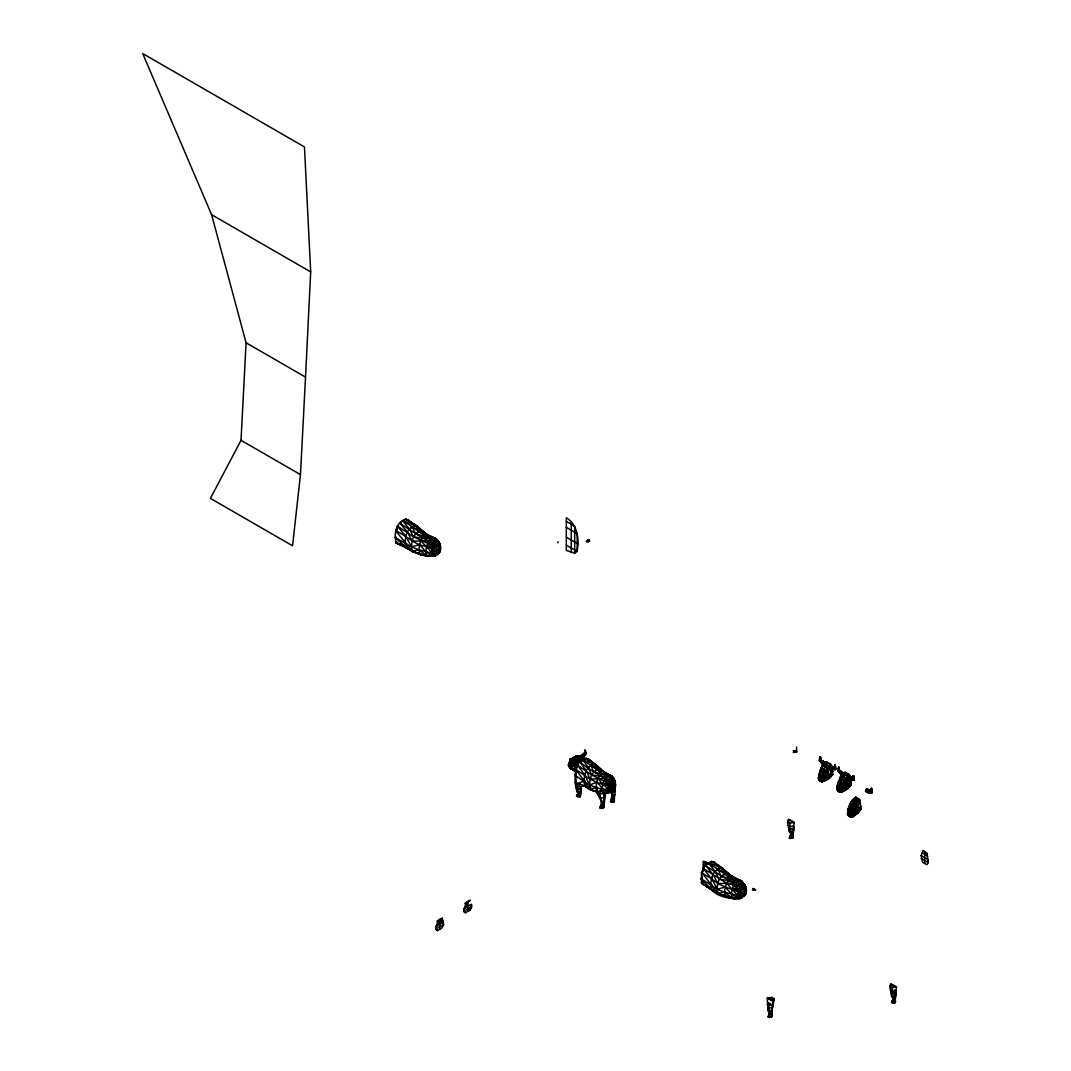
<?xml version="1.0" encoding="UTF-8"?>
<svg xmlns="http://www.w3.org/2000/svg" width="1071" height="1071" viewBox="0 0 1071 1071"><rect width="100%" height="100%" fill="white"/><g stroke="black" fill="none" stroke-linecap="round" stroke-linejoin="round"><path stroke-width="1.5" d="M861.097 809.207L852.904 816.771L849.879 816.129L847.522 814.174C847.804 807.962 850.12 800.358 855.903 797.132L859.799 799.97L861.097 809.207L857.751 813.317L852.904 816.771L850.883 817.026L847.924 815.192C847.884 808.592 850.494 801.228 855.903 797.132M826.571 761.709C820.48 765.698 819.288 773.195 818.967 779.902L822.019 781.884L825.888 780.371L829.262 778.389L832.85 774.427L831.324 765.042L826.571 761.709C820.855 765.082 819.435 772.793 818.498 778.845L821.27 781.027L828.512 771.066L831.002 769.192L835.34 769.554L834.885 765.23L834.389 769.018L835.755 769.313L834.885 765.23L834.456 767.894L835.554 769.433L833.64 769.634M848.888 779.099L854.056 779.875L847.777 778.376L848.513 776.569L852.757 778.456L853.4 775.672L854.27 779.755L852.904 779.46L853.4 775.672L853.855 779.996L848.513 779.327M579.197 757.05L584.311 753.395L584.94 750.369L585.435 751.159C586.265 753.475 584.699 757.358 582.129 757.184M796.583 747.089L796.503 751.976L793.263 752.471L794.843 751.039L796.878 751.762M569.772 762.927L570.441 758.75L571.071 761.508L569.986 763.047L570.441 758.75L570.856 761.401L569.772 762.927L573.239 763.034L576.024 761.427L574.538 759.205L569.705 761.802L569.571 762.806L571.432 762.994L571.432 761.012L573.239 761.883L576.024 761.427L575.301 759.634L569.705 761.802L569.879 759.888L570.696 759.928L570.923 762.512L576.024 761.427M825.995 761.976L825.5 763.114L822.823 761.548L820.734 759.968L820.306 756.822L819.583 757.733L819.65 760.249L822.501 764.025L819.435 760.37L820.306 756.822L820.948 759.848L823.545 762.057L820.801 759.754L820.306 756.822L819.569 760.464L822.501 764.025L823.867 764.801L825.353 762.565L826.089 763.516M872.209 792.473L871.192 790.974L871.379 788.417C874.418 792.5 869.572 794.441 866.265 791.938L865.529 790.987L867.015 788.751L872.102 791.496L872.209 792.473L870.013 792.982L870.415 790.773M573.52 757.625L576.934 755.671L579.357 756.006L579.853 756.956L582.437 755.082L582.945 757.425L583.548 756.327L582.718 755.202L584.726 753.623L584.94 750.369L585.81 753.904L581.526 755.684L584.445 753.288L584.94 750.369L585.596 753.783M569.33 763.181L569.33 762.244L568.942 765.979L571.392 768.817L569.812 768.001L571.392 768.817L568.473 765.457L569.959 761.883L568.661 765.752L569.812 768.001L574.083 770.718L576.104 770.919L574.417 769.018L569.638 767.559L569.638 765.109L573.213 757.826L576.934 755.671L581.232 756.394L581.406 758L579.92 756.099M850.856 779.541L851.351 784.869L844.698 790.358L840.521 792.326L837.013 789.287L837.254 785.592L842.462 774.052L845.26 772.258L849.825 775.484L850.602 778.322L848.888 776.355L848.741 780.13L849.517 786.877L844.403 790.813L840.521 792.326L838.071 791.322L837.388 788.082L840.374 779.996L839.597 778.363L841.016 775.672L845.26 772.258M834.389 769.018L835.621 768.309L830.761 765.698L829.998 766.126L829.262 767.934L832.93 769.058L834.389 769.018L834.63 766.421L835.447 766.381L835.755 769.313L834.67 767.773L834.885 765.23L835.554 769.433M847.777 778.376L849.263 776.14L853.185 778.215L853.4 775.672C855.729 777.988 851.86 776.89 853.962 776.823L852.904 779.46M615.597 784.548L614.058 801.992L610.55 801.67L611.983 795.485L610.497 790.465M834.456 767.894L830.373 765.912L831.002 776.435L829.262 778.389M846.09 789.876L847.763 787.988L847.763 785.137L843.854 780.317L840.307 778.269L837.254 785.592L837.013 789.287L838.071 790.532L842.582 791.482L838.071 791.322L837.013 789.287L837.91 790.398M603.883 793.29C614.526 794.762 619.266 782.901 611.929 776.02L604.941 772.753C596.453 775.136 595.248 785.418 596.935 792.781L599.144 794.053L605.53 793.343L611.943 791.054L611.943 781.04L604.941 772.753L596.145 764.774L588.421 758.937L581.178 757.585L576.974 760.624L576.118 766.234L575.408 775.605L577.938 792.045L580.362 791.723L581.352 787.533L580.187 796.73L579.183 796.141L577.751 796.958L578.822 794.093L576.8 791.389L577.336 789.97L578.514 793.009L576.519 796.248L580.187 796.73L578.233 793.745C572.543 782.955 576.359 770.143 576.894 758.549L574.846 766.234L574.846 769.259L576.104 770.919M305.53 377.112L310.697 271.9L304.459 146.941L142.711 53.55L211.603 214.682L246.076 342.787L241.015 440.301L210.438 498.39L292.557 545.795L300.469 474.627L305.53 377.112L246.076 342.787M600.403 806.423L601.353 806.972L599.88 807.829L601.514 804.254L599.88 807.829L601.005 808.471L602.13 802.112L596.266 787.573L589.679 785.056L575.408 775.605L577.671 759.607L576.894 758.549M601.005 808.471L603.388 808.15C604.66 798.926 604.968 788.577 596.708 782.218L590.175 779.233L575.957 769.607L577.175 762.873L576.211 759.567M614.62 800.613L611.661 802.313L612.786 795.954L611.822 792.205L610.47 791.415M613.148 801.456L614.058 801.992L614.486 787.252L615.263 787.506L608.623 791.349L602.678 792.754C601.407 786.248 602.933 777.519 610.269 775.511L611.929 776.02L615.062 781.723L615.062 788.055L605.53 793.343L604.057 797.962L599.8 797.574L596.935 792.781L596.266 787.573L597.042 787.118M603.95 806.771L602.478 807.614L603.388 808.15L603.95 806.771L605.53 793.343L611.943 791.054M571.914 761.294L571.914 763.262L569.986 763.047L571.914 761.294L573.239 763.034L572.624 760.383L570.522 762.284L571.914 762.284L574.538 759.205M792.192 836.29L792.339 833.72L792.741 838.245L789.354 837.937L791.054 833.881L789.354 837.937M841.458 772.847L841.605 771.789L839.45 770.29L838.821 767.264L837.95 770.812L839.825 773.235L842.368 775.243L843.854 773.008L844.591 773.958L839.316 770.196L838.821 767.264L838.084 770.906C847.456 781.174 833.693 765.698 839.825 772.245L838.486 770.665L843.105 773.449L843.105 774.828M834.791 766.769L834.885 765.23L835.5 766.796L834.791 766.769L835.447 766.381M853.292 777.211L853.4 775.672L854.056 779.875M575.823 773.918L576.252 763.476L575.555 762.284L576.974 760.624M849.29 814.683L847.924 815.192L850.883 817.026L852.195 815.138C851.311 808.886 853.962 802.607 859.143 798.993M871.995 792.594L870.977 791.094L871.379 788.417L871.794 792.714L870.87 792.205L871.379 788.417L871.995 792.594L869.023 792.634L869.023 790.344L866.64 788.966L866.64 791.723M421.519 530.533L417.262 526.142L406.016 519.14L399.63 522.835C410.849 530.921 422.617 537.789 434.505 544.577L434.505 556.117C424.29 556.88 414.129 552.703 405.815 547.027L395.239 537.575C394.864 529.971 397.957 521.282 406.016 519.14L417.262 526.142L436.325 543.305L436.325 555.327C421.84 559.504 408.854 548.258 396.203 543.064L395.239 537.575L396.203 537.026M410.206 549.396L406.204 547.656C403.834 539.623 405.963 528.057 415.227 525.5L417.262 526.142M438.146 554.028L438.146 542.475L435.884 538.526L427.811 535.152C419.765 537.361 417.837 547.388 419.926 554.376L429.364 556.197L436.325 555.327C443.126 552.02 441.158 542.354 435.884 538.526L427.811 535.152L406.016 519.14M434.505 556.117L426.78 556.117C424.812 549.543 426.633 540.092 434.21 538.017L439.405 542.863L439.405 552.529M439.097 542.997L436.794 540.199L440.087 544.122L440.087 551.726C427.771 565.086 430.636 543.907 438.146 542.475L434.505 544.577L427.677 543.265L413.567 536.866L397.395 526.089L397.395 528.686M597.899 792.165L590.549 789.822L585.087 786.275C582.718 778.256 584.846 766.675 594.11 764.118L596.145 764.774L600.55 769.567M577.671 759.607C586.935 769.152 599.68 774.534 610.43 782.111L610.43 791.71C605.664 791.067 608.971 780.853 613.455 780.357L614.5 780.692L614.5 788.725M722.309 894.794L725.589 896.775L735.027 898.596L741.989 897.726L741.989 885.704L722.925 868.541L720.89 867.898C711.626 870.455 709.497 882.022 711.867 890.055C721.091 901.568 760.129 903.362 741.547 880.924L730.368 876.225M725.589 896.775L726.553 896.226L725.589 896.775C723.501 889.787 725.428 879.76 733.474 877.551L741.547 880.924L743.81 884.874L743.81 896.427M717.209 892.384L711.867 890.055L701.451 882.906L701.451 872.651L705.294 865.194C716.486 873.334 728.28 880.175 740.168 886.975L740.168 898.515L732.444 898.515C730.462 891.942 732.296 882.491 739.874 880.416L745.068 885.262L745.068 894.928M742.457 883.347L742.457 882.598L745.751 886.52L745.751 894.124C733.434 907.485 736.299 886.306 743.81 884.874L740.168 886.975L726.553 883.133L703.058 868.233C709.243 875.944 716.673 884.084 718.159 894.071L732.444 898.515L740.168 898.515M433.353 538.231L421.264 530.707C412.496 533.117 410.113 544.001 412.496 551.672L426.459 555.608L432.564 556.063L432.564 548.459L426.78 545.982C416.967 546.933 405.641 534.831 395.788 530.908L397.395 529.984M574.953 782.58L584.779 785.739L590.549 789.822L597.042 791.978L590.549 789.822C588.153 782.138 590.536 771.254 599.318 768.844L613.121 778.215L615.049 783.597M746.3 890.376L737.678 895.343L724.813 892.371L717.289 889.305C716.941 882.558 719.846 875.007 726.928 873.106L737.772 879.786M768.617 1009.163L768.081 1010.596L769.219 1011.252L771.642 1010.917L774.105 998.694L771.937 997.449L767.238 998.025L768.081 1010.596L769.514 1013.514L771.361 1013.675L774.105 998.694L771.254 1000.341M789.608 826.772L789.354 831.698L792.915 832.02L794.28 822.461L788.51 819.128L787.493 821.845L789.354 831.698L791.375 834.952L792.634 834.778L793.477 830.614L793.892 827.2L792.634 826.464M576.225 773.195L576.118 766.234M892.13 994.812L891.608 996.231L892.745 996.887L895.169 996.566L896.534 987.007L890.764 983.673L889.747 986.378L891.608 996.231L893.629 999.497L894.887 999.323L895.744 995.16L896.146 991.733L894.794 990.956M769.795 1012.764L768.094 1016.821L769.165 1017.45L771.468 1017.142L772.633 1006.097L771.361 1005.361M791.857 837.736L792.741 838.245L793.892 827.2M892.103 1001.144L891.608 1002.469L892.692 1003.099L894.995 1002.777L896.146 991.733M584.512 753.515L584.94 750.369L585.81 753.904L584.512 753.515C581.018 755.175 584.659 756.434 585.676 753.743L584.726 753.623M578.032 543.961L577.189 551.391L574.699 553.145L566.318 550.427L566.318 517.708C575.395 523.224 578.3 533.907 578.032 543.961L566.318 537.187M822.019 777.037L822.113 776.154L823.304 779.983L822.019 781.884L818.967 779.902L819.984 780.705L819.315 777.894L820.828 779.126C821.216 785.217 830.547 776.783 832.85 774.427M572.637 769.955L570.963 768.068L571.325 762.231L572.463 758.844L575.073 756.742L594.11 764.118L601.313 769.406M824.068 781.04L822.019 780.464L822.019 781.884L818.498 778.845L818.753 775.15L820.747 771.013L820.292 772.298M573.146 762.646L575.448 761.401C575.796 758.629 580.013 754.707 582.37 757.558L580.402 758.656M851.525 814.75L854.123 815.446L856.238 803.183L859.799 799.97L855.26 797.346M470.343 908.007L468.241 910.939L470.062 910.069L471.628 906.722L463.863 911.207L465.43 912.746L464.038 911.649L463.863 908.77L471.628 904.285L471.628 906.722L470.062 910.069L465.43 912.746L464.038 911.649L463.863 908.77L467.746 901.769M827.588 779.434L829.249 777.546L827.749 768.268L823.063 764.975L821.082 767.92L821.859 769.554L822.501 765.23L824.536 763.342L828.847 765.832L830.239 769.688L832.85 771.535L823.304 779.983L821.725 780.705L818.967 779.902L821.002 781.295M840.588 778.563L841.016 775.672L843.238 773.891L847.161 776.154L848.741 780.13L851.351 781.977L841.819 790.425L839.771 791.469L837.468 790.344L840.521 792.326L840.521 790.907L841.15 791.268L838.071 791.322L838.071 790.304L843.64 776.609L847.174 773.356L849.825 775.484L850.602 778.322M436.272 926.12L436.058 929.494L437.45 930.592L442.082 927.914L443.648 924.568L442.243 918.195L437.289 921.047L437.57 923.738L436.058 927.459L435.884 926.616L439.766 919.614L442.899 920.658L439.766 924.367L437.57 923.738L439.766 921.636L442.899 920.658M569.812 768.001L570.254 763.288L568.514 764.386L569.544 763.984M849.075 774.453L843.854 780.317L841.819 790.425L839.771 791.469M570.2 760.075L570.441 758.75L569.986 763.047L571.914 762.284M576.252 763.476L574.846 766.234L576.011 772.914L576.252 763.476L575.515 762.458M849.571 807.4L848.045 809.89L849.156 806.53L852.489 808.016L850.24 814.683L847.563 813.13L848.205 809.689L852.128 812.902L849.879 816.129M830.748 764.132C825.634 768.242 822.22 775.056 821.27 781.241L819.569 780.893L818.539 777.8L819.181 774.453L823.251 777.747L818.753 775.15L819.181 774.453L819.355 775.498M823.532 780.491L826.183 779.916L828.847 765.832M839.503 791.737L844.698 790.358L847.161 776.154M820.453 771.04L824.242 772.753L823.251 777.747L826.049 770.785L831.324 765.042L828.659 762.913L825.125 766.167L819.569 779.862L821.685 779.621L822.809 776.555M568.942 764.132L569.33 762.244L568.514 764.386L569.384 763.877M574.913 765.859L570.963 765.23L571.338 763.422M849.718 806.423L847.603 810.278L852.128 812.902L853.025 808.766L856.238 803.183L852.396 800.385L851.11 802.581M820.078 757.893L820.306 756.822L820.52 760.089L824.59 763.007L824.59 764.386M838.593 768.335L838.821 767.264L838.151 770.692L841.324 774.279L839.356 772.512L840.307 770.986L840.775 771.696M850.481 805.419L850.789 804M921.154 855.622L923.108 850.535L926.991 853.373L928.289 862.624L926.843 864.672L922.6 862.222L921.154 855.622L928.289 859.745M870.87 792.205L871.125 789.622L871.928 789.568L872.102 791.496L870.87 792.205L865.529 790.987L867.015 790.13L867.015 788.751L871.285 791.964M847.763 785.137L846.264 778.711L841.016 775.672L838.178 782.312L838.352 784.641L839.262 781.455L842.609 783.102L844.698 788.31M842.609 783.102L840.2 790.063L838.071 790.304L837.053 788.243L837.857 784.989L841.752 788.189L840.24 791.148L838.62 790.211M575.301 759.634L574.846 768.777M593.026 763.235L588.421 758.937L579.424 758.589L575.957 769.607L590.175 789.233L596.708 791.442L601.313 801.644L601.139 805.272L603.683 805.499L603.281 804.04M790.344 820.199L787.493 821.845L789.662 823.09L791.375 834.952L790.438 838.553L793.276 836.906M770.103 1013.849L769.165 1017.45L772.017 1015.803L771.669 1012.952L770.103 1013.849L769.219 1011.252L768.724 1005.508L767.09 1004.571L769.232 1003.326M892.598 984.731L889.747 986.378L891.915 987.636L893.629 999.497L892.692 1003.099L895.53 1001.452L894.593 998.252M821.618 767.72L825.513 769.969L827.749 768.268L822.501 765.23L819.663 771.87L819.837 776.247L819.663 771.87M573.614 760.196L574.685 758.094L578.581 755.845L580.937 756.568M578.581 757.572L580.482 756.26L578.581 755.845L582.37 757.558L580.469 756.394L575.944 759.687L575.167 762.512L571.7 761.628M840.253 777.6L843.238 773.891M582.999 754.787L583.467 754.078L584.405 755.309L581.727 757.451L582.437 755.082L583.695 754.212L583.695 756.18L582.437 757.358L582.437 755.082L580.281 756.394M855.595 802.233L854.551 805.713L857.51 809.489L857.51 812.34L856.09 814.375M597.042 781.214L596.708 782.218L589.679 785.056L584.699 774.989L577.577 765.203L580.736 759.138L588.421 758.937M847.924 814.991L848.205 814.067M869.612 792.219L871.794 792.714L869.344 790.157L868.099 792.018L868.715 792.821L872.102 791.496M852.543 801.041L853.895 798.765L857.898 801.684L859.237 811.202L857.751 813.317M857.523 798.658L857.523 798.056C851.994 802.206 849.423 809.622 848.901 816.236L849.865 816.437M820.855 762.07L821.792 760.544L822.26 761.267L821.31 762.793L819.984 760.223L821.31 760.812L821.31 762.793M768.335 1005.669L767.706 1007.369L769.058 1008.146L771.95 1007.757M600.443 795.873L599.8 797.574L596.266 787.573L590.175 789.233L584.779 785.739L577.43 787.346L575.81 786.409M611.072 800.265L610.55 801.67L612.023 800.813L611.072 800.265L612.184 798.096L611.809 799.113L614.339 799.341L613.937 797.882M752.552 889.68L753.02 888.408L755.724 889.974L752.552 889.68L753.89 888.903M833.881 769.5L832.93 769.058L833.399 767.787L835.219 768.536M854.136 778.751L854.27 779.755L851.914 780.21L852.396 777.961M849.263 777.506L849.263 776.14L851.204 778.47L851.204 777.318L849.959 779.179L850.575 779.983L852.396 779.942L852.864 778.671M893.04 999.149L893.816 998.708L891.608 1002.469L893.027 1001.653M613.295 788.992L613.455 789.97L614.486 787.252L615.062 788.055M822.501 761.722L821.899 763.221L823.519 764.6L824.978 762.793L822.823 761.548L822.501 764.025M832.06 769.54L832.06 767.238L830.761 765.698L834.001 768.081L832.689 768.027L832.06 769.54L831.457 768.737L832.689 766.876L835.621 768.309M844.51 772.419L844.015 773.557L841.458 771.696L840.414 773.664L842.02 775.043L841.324 771.99L839.249 770.41L838.821 767.264L838.258 768.523L839.075 768.483M464.533 908.369L467.746 903.79M569.33 765.377L568.661 765.752L569.812 765.952L571.325 762.231L571.753 758.643L577.684 755.818L575.288 756.608M580.362 791.723L580.937 790.318L579.799 789.662M579.786 792.848L580.187 796.73M604.057 797.962L604.727 796.288M600.871 798.765L601.313 801.644L603.857 801.871L603.455 800.398M611.822 792.205L614.714 791.804L615.397 790.144M611.541 792.607L611.983 795.485L614.526 795.713L614.125 794.24M770.866 1004.277L768.724 1005.508L772.191 1005.04L773.021 1003.032M772.218 1009.511L771.642 1010.917L770.718 1010.381M772.017 1015.803L771.468 1017.142L770.598 1016.633M895.169 996.566L895.744 995.16L894.606 994.504M823.867 764.801L821.899 763.221L823.867 764.801L822.943 761.253L825.353 762.565L821.792 761.535L822.943 763.543M848.045 809.89L849.102 807.347M822.501 762.873L823.519 764.6L824.536 763.342M769.514 1013.514L768.094 1016.821L769.514 1016.004L768.63 1015.469M838.352 784.641L840.374 779.996L839.517 780.371M893.308 998.413L892.116 1001.117L894.995 1002.777L895.53 1001.452L894.459 1000.823M821.31 761.802L819.435 760.37L820.306 756.822M584.405 755.309L582.437 757.358M584.686 751.588L585.435 751.159M851.351 781.977L849.517 779.634L848.741 780.13L841.752 788.189L837.254 785.592L837.857 784.989L837.91 791.067L839.771 791.683L841.15 786.89L841.15 787.841M849.825 775.484L844.564 781.228L841.752 788.189L840.521 786.529L840.521 787.48M819.355 778.938L819.569 780.09L819.409 778.309M823.465 764.56L823.947 763.61M840.307 778.269L841.766 775.524L845.514 777.693L846.264 778.711L843.854 780.317M837.254 785.592L840.374 779.996L838.178 782.312L838.178 784.762M581.7 757.425L582.945 755.149L583.548 756.327L581.406 758L582.945 756.287L581.7 757.425L580.669 756.528L582.945 755.149M839.771 789.822L841.15 786.89M586.399 541.551L589.612 541.243L589.104 539.998L586.399 541.551L587.899 541.565L588.274 540.48M569.812 765.952L571.325 762.231M860.455 802.728L856.88 805.928L852.128 812.902M599.144 794.053L603 788.778M852.396 800.385L850.32 803.277L851.084 804.91M570.441 758.75L570.656 761.28L568.728 763.529L569.959 761.883M848.205 810.64L848.205 809.689L847.522 814.174L850.28 815.767L852.195 815.138L861.097 806.329M568.728 763.529L570.361 761.427M465.269 903.201L470.209 900.35L465.269 903.201L465.55 905.892L467.746 906.521M596.145 764.774L586.185 758.469L580.736 759.138L577.175 762.873L577.577 765.203L591.62 775.016L609.372 783.637L614.5 780.692L612.813 777.653L612.813 778.403M569.544 764.212L568.473 765.457L571.392 768.817M841.967 775.002L843.479 773.235L841.324 771.99M576.921 794.816L579.009 793.303L576.519 796.248L578.835 793.504M851.351 784.869L847.777 788.832M571.204 769.085L572.316 767.867M854.123 815.446L855.756 813.639L855.649 807.547L852.436 804M851.177 807.159L853.025 808.766L854.123 813.398M825.888 780.371L827.468 778.831L827.468 776.381L827.214 772.646L825.513 769.969M844.403 790.813L845.983 789.273L845.729 783.088L843.305 783.798L839.262 781.455M839.691 789.421L837.388 788.082L840.2 790.063L837.053 788.243L837.857 789.367L837.201 787.761L838.352 786.69M571.178 760.37L572.316 759.794M568.514 764.386L569.799 763.315M822.823 761.548L822.823 763.837M584.311 753.395L585.676 753.743M604.071 772.419L610.269 775.511L611.943 781.04L605.53 778.256L590.175 779.233L586.185 770.518L579.799 762.15L586.185 758.469L599.318 768.844L610.269 775.511L613.455 780.357L613.455 789.97M604.138 793.598L606.681 791.844M741.547 880.924L745.978 886.949L737.999 891.567L725.254 887.002L717.784 883.495L712.965 874.297L705.294 865.194L711.68 861.499L713.915 861.968L722.925 868.541L724.036 870.589M847.563 813.13L850.24 814.683M596.935 792.781L602.277 789.193L608.355 789.073L615.517 784.936M402.83 520.988L409.35 528.887L415.227 525.5L423.259 531.27L424.33 533.171M397.395 526.089L405.815 536.37L406.204 535.219M415.227 525.5L402.83 520.586L412.281 526.825L415.548 534.001L421.264 530.707L425.241 536.303L431.787 539.409M399.63 522.835L407.301 531.899L412.121 541.096L412.496 539.998M409.35 528.887L413.567 536.866L422.67 538.111L427.811 535.152L427.811 536.732M395.239 537.575L411.625 546.906L419.591 544.604L419.926 543.599M429.364 540.801L434.21 538.017L436.325 543.305L429.364 540.801L412.121 541.096M412.496 551.672L413.567 551.056L412.496 551.672L405.815 547.027L395.788 542.395L405.909 547.134L405.32 542.555L395.788 530.908M405.815 536.37L411.625 546.906L419.149 549.972L426.78 551.538M407.89 547.254L396.203 543.064L397.395 542.381L396.203 543.064L405.815 547.027L412.121 551.096L419.149 549.972L427.677 556.144M419.591 544.604L426.044 551.967L432.015 552.944L440.636 547.977M426.459 555.608L432.336 555.675L440.315 551.07M569.718 760.236L570.468 759.808M573.52 758.121L571.044 759.553L574.685 758.094L576.693 758.67M569.826 760.303L570.696 759.928M584.793 751.655L585.663 751.293M570.856 761.401L574.926 759.419L575.555 762.284M569.384 764.935L568.473 765.457L569.959 766.234M568.942 765.979L569.959 767.639L569.384 765.725M579.799 762.15L586.185 758.469M607.9 776.877L591.62 775.016L588.233 767.519L594.11 764.118M576.372 775.043L575.408 775.605L577.47 777.841M584.699 774.989L585.087 773.838M582.999 760.303L591.165 765.444L593.602 772.151L599.318 768.844L602.371 774.239M579.357 794.602L580.602 795.325L580.91 786.877L577.108 783.838L585.087 780.665M590.175 779.233L590.549 778.148M599.8 775.725L604.941 772.753L604.941 774.333M589.679 785.056L590.549 784.548M610.269 775.511L605.53 778.256L605.53 779.715M580.388 793.196L578.822 794.093L579.598 793.638M590.549 787.185L590.549 789.822L591.62 789.836M603.883 783.557L602.678 784.24L596.708 782.218M611.929 778.912L613.121 778.215M603 793.263L608.81 791.67L608.81 785.338L603 783.316L603 784.066M602.13 802.112L604.272 800.867M612.786 795.954L614.941 794.722M601.956 805.74L604.084 804.508M612.612 799.582L613.683 798.966M437.289 921.047L442.243 918.195M443.648 922.131L435.884 926.616L436.058 929.494M443.648 924.568L435.884 929.052L437.45 930.592M819.569 760.464L820.734 759.968M822.26 761.267L823.104 761.347L821.551 760.678L821.551 762.659M829.262 767.934L829.998 766.126L834.255 768.014L835.34 769.554M832.93 769.058L833.64 767.653M818.887 777.64L821.685 779.621L818.539 777.8L820.747 778.724M839.249 770.41L837.95 770.812L838.7 770.544M839.316 770.196L838.084 770.906M839.356 772.512L840.307 771.977L839.45 770.29M849.959 779.179L850.883 778.644M851.432 779.501L852.155 779.086M705.294 865.194L711.68 861.499L722.925 868.541M838.339 789.327L839.329 789.568L839.329 791.897M732.444 889.131L732.444 888.381L738.227 890.858L738.227 898.462L732.122 898.007L717.784 893.495L701.866 872.41M792.513 821.444L789.662 823.09L794.28 822.461M725.589 891.915L717.784 893.495L711.572 889.532L700.903 878.635L701.866 878.086M703.058 871.714L703.138 861.285L708.493 862.985L715.013 871.285L720.89 867.898L728.923 873.668M717.784 893.495L701.866 883.481L703.058 882.799L701.866 883.481L701.866 871.513M701.451 872.651L711.479 878.769L711.867 877.618M791.375 834.952L792.928 834.055M867.015 791.496L866.265 791.938L866.265 789.18L870.013 791L870.013 792.982M708.493 863.346L717.945 869.224L721.211 876.399L726.928 873.106L739.874 880.416L741.989 885.704L735.027 883.2L717.784 883.495L711.479 878.769M868.099 792.018L869.023 791.496M711.867 884.445L710.983 884.954L700.903 878.635M717.784 883.495L718.159 882.397M712.965 889.425L711.867 890.055L712.965 890.095M715.013 871.285L719.23 879.264L728.334 880.509L733.474 877.551L733.474 879.13M718.159 894.071L719.23 893.455L718.159 894.071L701.451 882.906L711.572 889.532L710.983 884.954L717.289 889.305L718.159 888.81M717.289 889.305L725.254 887.002L725.589 886.012M739.874 880.416L735.027 883.2L735.027 884.7M733.34 888.609L732.122 889.318L726.553 883.133M725.254 887.002L731.707 894.365L732.444 893.937M724.813 892.371L732.122 898.007L733.34 897.297M732.122 898.007L737.999 898.074L745.978 893.468M753.569 890.269L754.894 889.492M769.085 999.096L771.937 997.449M894.767 985.989L891.915 987.636L896.534 987.007M893.629 999.497L894.887 999.323M855.649 807.547L853.025 808.766L852.489 808.016M417.744 553.051L419.926 554.376L429.364 556.197L431.787 555.139M584.846 753.529L583.467 754.078L583.936 755.336L585.261 753.77L583.936 754.345L583.467 756.046M820.801 759.754L819.851 760.129L820.948 759.848M574.538 761.936L572.624 762.672L572.624 760.383L575.448 761.401M603.83 793.41L608.81 791.67L602.678 792.754M574.926 762.164L572.931 762.847L572.931 760.571M826.183 777.867L824.79 773.356L822.354 772.004L824.79 773.356L827.214 772.646L829.249 774.694M590.549 789.822L591.62 789.541M607.538 792.312L610.43 791.71M821.27 781.027L822.648 780.826L820.828 780.183M588.595 541.832L587.256 541.056L587.899 541.565L587.765 540.186L589.104 539.998M577.108 783.838L580.187 783.41M793.464 826.143L789.983 826.611L788.35 825.674M793.209 828.86L788.979 828.472M789.863 836.585L790.773 837.107M575.569 767.197L575.756 770.933L576.439 770.906M826.183 779.916L822.648 779.608M844.698 790.358L841.15 790.05M603 783.316L609.372 783.637L609.372 791.683M426.78 545.982L433.246 546.424L439.405 542.863L436.794 540.199M732.444 888.381L738.91 888.823L745.068 885.262L742.457 882.598M819.824 778.885L821.189 778.978M569.638 765.109L570.963 765.23M422.67 538.111L431.787 539.101M728.334 880.509L737.45 881.808M850.28 815.767L851.525 815.982L850.883 815.62M608.81 785.338L602.678 784.24L598.006 778.336M574.685 758.094L571.753 758.643L575.944 759.687M593.602 772.151L602.371 773.918L607.9 776.582M603.883 780.665L610.43 782.111L613.455 780.357L611.929 776.02M415.548 534.001L425.241 536.625M721.211 876.399L730.904 878.702L737.45 881.5M432.564 548.459L426.459 546.92L420.89 540.735M738.227 890.858L732.122 889.318L737.678 895.343M852.904 816.771L849.504 816.584L849.504 813.799M728.334 896.855L735.027 898.596M838.888 789.006L837.83 788.336L839.249 789.166M596.266 787.573L608.623 791.349M870.977 791.094L869.023 790.344M840.869 790.987L842.582 791.482M848.888 776.355L852.971 778.336M611.902 790.907L614.714 791.804M587.925 787.198L585.087 786.275L584.204 781.174M722.644 894.673L726.914 896.32M820.399 759.982L821.792 760.544M708.493 862.985C717.463 865.703 726.781 870.107 730.904 879.023M793.263 750.664L796.503 751.976L795.579 750.624M591.165 765.819L599.318 768.844M412.281 527.2L421.264 530.707M841.605 771.789L840.066 771.12L840.066 773.101M717.945 869.598L726.928 873.106M578.581 755.845L584.297 758.763L581.178 757.585L579.424 758.589M839.129 781.576L840.869 782.861M429.605 535.701L434.21 538.017M701.866 883.481L709.163 887.203M825.5 775.31L827.468 776.381M844.015 785.753L845.983 786.824M844.591 773.958L841.458 771.696L840.414 773.664L842.02 775.043M849.156 806.53L851.124 807.628M427.677 543.265L433.246 546.424L433.246 556.077M733.34 885.663L738.91 888.823L738.91 898.475M211.603 214.682L310.697 271.9M566.318 521.363L574.699 526.209L574.699 553.145M566.318 527.387L577.189 533.653L577.189 551.391L566.318 545.112M587.765 540.186L589.612 541.243M853.359 776.729L854.123 777.171M819.81 757.612L820.56 758.04L819.583 757.733M834.858 766.287L835.608 766.729L834.63 766.421M838.098 768.175L838.968 768.55L839.825 773.235M853.145 776.863L854.002 777.238M871.352 789.488L872.062 789.889M871.125 789.622L871.941 789.956M839.597 778.363L844.564 781.228M821.082 767.92L826.049 770.785M241.015 440.301L300.469 474.627M837.053 788.243L840.2 790.063M818.539 777.8L821.685 779.621M818.498 778.845L820.118 779.768M819.409 780.625L820.828 781.455M851.753 800.599L856.238 803.183L857.51 809.489M854.002 804.254L856.88 805.928M922.452 850.762L926.991 853.373M921.796 852.757L927.66 856.144M921.154 858.5L928.289 862.624M571.071 761.508L569.571 762.806L571.432 762.003L571.432 761.012L570.107 762.043L570.963 761.735M572.383 762.552L571.673 761.16M569.705 761.802L570.923 762.512M579.572 788.564L580.669 789.193L576.426 788.805M894.392 989.912L895.717 990.675L892.237 991.157L890.603 990.206M894.365 992.763L895.463 993.406L891.233 993.018M767.238 998.025L773.008 1001.358M767.853 1002.523L772.191 1005.04M770.29 1013.059L771.361 1013.675M426.044 551.967L432.336 555.675M731.707 894.365L737.999 898.074M412.281 526.825L425.241 536.303M717.945 869.224L730.904 878.702M591.165 765.444L602.371 773.918M584.779 785.739L590.175 789.233M740.275 881.473L745.751 886.52M850.883 817.026L849.879 816.33L849.879 814.027L851.525 811.604L851.525 812.554M711.68 861.499L720.89 867.898M834.791 768.777L833.399 767.787L833.399 768.777M844.002 773.543L841.458 771.696L842.06 772.486M838.365 770.571L840.307 771.977L838.914 770.424M818.967 779.902L819.984 780.705M590.027 761.494L592.558 763.503M418.748 528.9L421.131 530.881M608.355 789.073L602.678 784.24L608.623 785.927L615.263 782.084L612.813 777.653M408.252 519.823L411.746 522.849M713.915 861.968L722.082 869.224M432.015 552.944L426.459 546.92L432.336 549.155L440.315 544.55L435.884 538.526M574.083 770.718L572.342 768.764L573.105 762.057L574.417 766.153L573.614 762.298M597.645 792.553L599.506 794.762M405.32 542.555L412.121 551.096M574.846 769.259L576.372 772.686M831.002 769.192L832.85 771.535M849.263 776.14L849.999 777.091M822.943 761.253L823.545 762.057M853.721 778.978L854.27 779.755L852.396 778.952L852.396 779.942M852.757 778.456L853.855 779.996L851.914 779.219L853.306 779.219L851.914 778.229L851.914 780.21M582.999 759.955L588.233 767.519M606.721 773.302L607.685 775.069M597.631 767.532L597.257 766.823L597.257 767.746M850.32 777.198L850.575 779.983M848.205 814.495L848.848 815.848L848.299 813.103M837.468 788.497L837.857 789.367M470.008 904.955L470.343 905.959M831.324 765.042L832.1 767.88M843.479 773.235L843.734 774.346M584.94 750.369L585.168 751.44M853.4 775.672L853.627 777.01M834.885 765.23L835.112 766.568M871.379 788.417L871.593 789.755M575.756 770.933L575.997 773.208M819.877 774.855L819.984 775.859M821.738 767.157L821.859 769.554M819.181 774.453L819.221 775.417M838.821 767.264L838.847 768.617M924.728 851.472L924.728 863.44M870.415 791.764L870.415 792.754M870.214 791.884L870.214 792.875M869.344 790.157L869.344 791.308M868.715 790.518L868.715 792.821M852.155 778.095L852.155 780.076M850.883 777.506L850.883 779.795M850.883 811.242L850.883 812.179M849.865 810.653L849.865 811.59M848.848 810.064L848.848 811.001M843.854 773.008L843.854 774.387M841.016 772.164L841.016 774.467M839.503 785.94L839.503 786.89M838.486 785.364L838.486 786.301M832.381 767.064L832.381 769.353M830.373 765.912L830.373 767.291M821.002 775.498L821.002 776.448M820.118 780.357L820.118 781.04M733.34 898.542L732.444 897.819M705.869 861.968L705.869 865.301M704.236 861.445L704.236 866.76M603 807.561L603 808.257M582.129 754.894L582.129 756.032M578.635 760.986L578.635 762.03M576.372 768.469L576.372 773.623M574.926 759.419L574.926 760.785M573.239 760.745L573.239 763.034M571.258 521.952L571.258 552.596M557.937 541.698L557.937 542.823M467.746 901.273L467.746 911.408M439.766 919.119L439.766 929.253M429.364 554.617L429.364 556.197M396.203 529.663L396.203 530.667M851.485 807.681A1.379 0.79 -60 0 1 851.994 806.142M841.123 782.968A1.379 0.79 -60 0 1 841.431 781.723M822.608 772.526A1.379 0.79 -60 0 1 823.13 771M793.477 830.614L792.915 832.02L791.978 831.484L793.477 830.614M407.301 547.013L406.204 547.656L407.301 547.013M586.185 785.645L585.087 786.275L586.185 785.645M834.349 768.228L833.881 767.519L834.349 768.228M850.923 803.116L854.551 805.713L850.923 803.116M579.665 756.702L579.357 756.006L579.665 756.702"/></g></svg>
